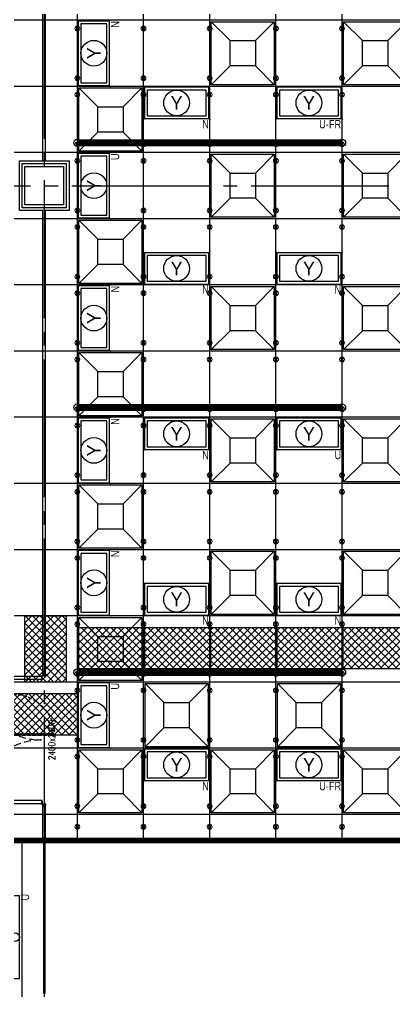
# Model space of a CAD drawing. Extents: x -17313 to 41501, y -1010 to 11880.
# Drawn here: x 7635 to 8315, y 39 to 1801 of the extents above; entities that cross this region are included whole.
import ezdxf
from ezdxf.enums import TextEntityAlignment as Align

# ---------------------------------------------------------------- set-up
doc = ezdxf.new("R2010")
doc.units = 0
doc.header["$LTSCALE"] = 100
for name, pattern in [('188K-SM-03-F10-ARCH-PA-Y2257103$0$DASHED', [19.05, 12.7, -6.35]), ('188K-SM-07-F15-ARCH-CATW-Y2257103$0$DASHED', [19.05, 12.7, -6.35]), ('X-S-FAB-L10$0$COL-CEN-LIN', [3.25, 2.5, -0.25, 0.25, -0.25])]:
    doc.linetypes.add(name, pattern=pattern)
for name, color, linetype in [('0-xref', 8, 'Continuous'), ('188K-SM-03-F10-ARCH-CEIL-Y2257103$0$K-CEIL-4.2', 8, 'Continuous'), ('188K-SM-03-F10-ARCH-CEIL-Y2257103$0$K-CEIL-4.2-AREA', 8, 'Continuous'), ('188K-SM-03-F10-ARCH-PA-Y2257103$0$K-Divider-7.5', 53, 'Continuous'), ('188K-SM-03-F10-ARCH-PA-Y2257103$0$K-Door', 53, 'Continuous'), ('188K-SM-03-F10-ARCH-PA-Y2257103$0$K-P1S-2.5-單抗', 161, 'Continuous'), ('188K-SM-03-F10-ARCH-PA-Y2257103$0$K-P1S-4.2-單抗', 53, 'Continuous'), ('188K-SM-03-F10-ARCH-PA-Y2257103$0$K-P2D-4.2-雙抗', 53, 'Continuous'), ('188K-SM-06-F10-ELEC-LIGHT-Y2257103$0$E-LIGHT(W)-U XLPE', 253, 'Continuous'), ('188K-SM-06-F10-ELEC-LIGHT-Y2257103$0$E-LIGHT(Y)-N', 253, 'Continuous'), ('188K-SM-06-F10-ELEC-LIGHT-Y2257103$0$E-LIGHT(Y)-U FR', 253, 'Continuous'), ('188K-SM-06-F10-ELEC-LIGHT-Y2257103$0$E-LIGHT(Y)-U XLPE', 253, 'Continuous'), ('188K-SM-06-F10-HVAC-FFU-Y2257103$0$AC-FFU-ULPA+化學濾網-', 254, 'Continuous'), ('188K-SM-07-F15-ARCH-CATW-Y2257103$0$K-DOOR-天板上方', 150, '188K-SM-07-F15-ARCH-CATW-Y2257103$0$DASHED'), ('188K-SM-07-F15-ARCH-CATW-Y2257103$0$K-安全母索', 6, 'Continuous'), ('188K-SM-07-F15-ARCH-CATW-Y2257103$0$K-扶手', 160, 'Continuous'), ('188K-SM-07-F15-ARCH-CATW-Y2257103$0$K-貓道板-主走道', 171, 'Continuous'), ('X-S-FAB-L10$0$0-DIM-TXT', 8, 'Continuous'), ('X-S-FAB-L10$0$BLOCK', 8, 'Continuous'), ('X-S-FAB-L10$0$CCL', 8, 'X-S-FAB-L10$0$COL-CEN-LIN'), ('X-S-FAB-L10$0$COL-S', 8, 'Continuous')]:
    doc.layers.add(name, color=color, linetype=linetype)
doc.layers.add('188K-SM-03-F10-ARCH-CEIL-Y2257103$0$K-吊點-標準', color=8, linetype='Continuous', lineweight=9)
doc.layers.add('188K-SM-06-F10-ELEC-LIGHT-Y2257103$0$Defpoints-CAS', color=253, linetype='Continuous', plot=False)
doc.styles.add('188K-SM-03-F10-ARCH-PA-Y2257103$0$14P7-XFDP10$0$AA-TXT', font='simplex.shx', dxfattribs={"width": 0.8, "bigfont": 'chineset.shx'})
doc.styles.add('188K-SM-06-F10-ELEC-LIGHT-Y2257103$0$Standard', font='arial.ttf')
doc.styles.add('188K-SM-06-F10-ELEC-LIGHT-Y2257103$0$xCI-5-F20-03-燈具$0$Standard', font='')
doc.styles.add('X-S-FAB-L10$0$CHINA', font='simplex.shx', dxfattribs={"width": 0.75, "bigfont": 'chineset.shx'})
doc.styles.add('X-S-FAB-L10$0$Standard', font='', dxfattribs={"width": 0.8})
doc.styles.add('X-S-FAB-L10$0$TG_NOTE_TEXT', font='simplex.shx', dxfattribs={"width": 0.75, "bigfont": 'chineset.shx'})
doc.styles.get('188K-SM-06-F10-ELEC-LIGHT-Y2257103$0$xCI-5-F20-03-燈具$0$Standard').set_extended_font_data('PMingLiU')
doc.styles.get('X-S-FAB-L10$0$Standard').set_extended_font_data('Microsoft JhengHei')
doc.linetypes.add('188K-SM-07-F15-ARCH-CATW-Y2257103$0$FENCELINE1', pattern='A,6.35,-2.54,[133,ltypeshp.shx,S=2.54,R=0,X=-2.54,Y=0],-2.54,25.4', length=36.83)

# ---------------------------------------------------------------- blocks, each defined once
blk = doc.blocks.new('X-S-FAB-L10$0$FAB2-L05')
at = {"layer": 'X-S-FAB-L10$0$CCL'}
for p, q in [((-18480, 11005), (-18480, 0)), ((-26880, 2220), (1210, 2220))]:
    blk.add_line(p, q, dxfattribs=at)
at = {"layer": 'X-S-FAB-L10$0$COL-S'}
blk.add_lwpolyline([(-18515, 2255), (-18445, 2255), (-18445, 2185), (-18515, 2185)], close=True, dxfattribs=at)
blk = doc.blocks.new('X-S-FAB-L10')
at = {"layer": 'X-S-FAB-L10$0$COL-S'}
for p, q in [((7645, 1535), (7715, 1535)), ((7645, 1465), (7645, 1535)), ((7715, 1535), (7715, 1465)), ((7715, 1465), (7645, 1465))]:
    blk.add_line(p, q, dxfattribs=at)
at = {"layer": 'X-S-FAB-L10$0$BLOCK'}
blk.add_blockref('X-S-FAB-L10$0$FAB2-L05', (26160, -720), dxfattribs=at)
at = {"style": 'X-S-FAB-L10$0$TG_NOTE_TEXT', "width": 0.5, "flags": 1}
for p in [(7463.3, 9020), (18268.3, 8649), (11197.8, 4800.2), (16485.8, 4800.2), (25420.3, 2635), (13360, 320, 0), (7463.3, -33.3)]:
    blk.add_attdef('WH', text='', height=20, dxfattribs=at).set_placement(p, align=Align.BOTTOM_LEFT)
at = {"width": 0.5}
for style, p in [('X-S-FAB-L10$0$TG_NOTE_TEXT', (7585, 9020)), ('X-S-FAB-L10$0$TG_NOTE_TEXT', (18390, 8649)), ('X-S-FAB-L10$0$TG_NOTE_TEXT', (11117.5, 4813.5)), ('X-S-FAB-L10$0$TG_NOTE_TEXT', (16607.5, 4813.5)), ('X-S-FAB-L10$0$TG_NOTE_TEXT', (25350, 2635)), ('X-S-FAB-L10$0$Standard', (13129.4, 325, 0)), ('X-S-FAB-L10$0$TG_NOTE_TEXT', (7585, -20))]:
    blk.add_attdef('DESC', text='', height=10, dxfattribs=dict(at, style=style)).set_placement(p, align=Align.BOTTOM_LEFT)
for tag, style, p in [('TYPE', 'X-S-FAB-L10$0$TG_NOTE_TEXT', (7619.3, 9020)), ('NO', 'X-S-FAB-L10$0$TG_NOTE_TEXT', (7650.1, 9020)), ('TYPE', 'X-S-FAB-L10$0$TG_NOTE_TEXT', (18424.2, 8649)), ('NO', 'X-S-FAB-L10$0$TG_NOTE_TEXT', (18455, 8649)), ('NO', 'X-S-FAB-L10$0$TG_NOTE_TEXT', (11088.6, 4813.5)), ('TYPE', 'X-S-FAB-L10$0$TG_NOTE_TEXT', (11151.8, 4813.5)), ('TYPE', 'X-S-FAB-L10$0$TG_NOTE_TEXT', (16641.8, 4813.5)), ('NO', 'X-S-FAB-L10$0$TG_NOTE_TEXT', (16672.6, 4813.5)), ('NO', 'X-S-FAB-L10$0$TG_NOTE_TEXT', (25313, 2635)), ('TYPE', 'X-S-FAB-L10$0$TG_NOTE_TEXT', (25350, 2635)), ('NO', 'X-S-FAB-L10$0$Standard', (13100, 320, 0)), ('TYPE', 'X-S-FAB-L10$0$Standard', (13129.4, 320, 0)), ('TYPE', 'X-S-FAB-L10$0$TG_NOTE_TEXT', (7619.3, -20)), ('NO', 'X-S-FAB-L10$0$TG_NOTE_TEXT', (7650.1, -20))]:
    blk.add_attdef(tag, text='', height=10, dxfattribs=dict(at, style=style)).set_placement(p, align=Align.BOTTOM_RIGHT)
at = {"style": 'X-S-FAB-L10$0$TG_NOTE_TEXT', "width": 0.5, "flags": 1}
for rotation, p in [(180, (43, 7480)), (180, (943, 7480)), (90, (24310, 3717.8)), (270, (17080, 1711.7))]:
    blk.add_attdef('WH', text='', height=20, rotation=rotation, dxfattribs=at).set_placement(p, align=Align.BOTTOM_LEFT)
at = {"width": 0.5}
for rotation, style, p in [(180, 'X-S-FAB-L10$0$Standard', (317.6, 7480)), (180, 'X-S-FAB-L10$0$Standard', (1217.6, 7480)), (90, 'X-S-FAB-L10$0$TG_NOTE_TEXT', (24310, 3647.5)), (270, 'X-S-FAB-L10$0$TG_NOTE_TEXT', (17080, 1605))]:
    blk.add_attdef('DESC', text='', height=10, rotation=rotation, dxfattribs=dict(at, style=style)).set_placement(p, align=Align.BOTTOM_LEFT)
for tag, rotation, style, p in [('TYPE', 180, 'X-S-FAB-L10$0$Standard', (317.6, 7480)), ('NO', 180, 'X-S-FAB-L10$0$Standard', (347, 7480)), ('TYPE', 180, 'X-S-FAB-L10$0$Standard', (1217.6, 7480)), ('NO', 180, 'X-S-FAB-L10$0$Standard', (1247, 7480)), ('TYPE', 90, 'X-S-FAB-L10$0$TG_NOTE_TEXT', (24310, 3647.5)), ('NO', 90, 'X-S-FAB-L10$0$TG_NOTE_TEXT', (24310, 3610.5)), ('TYPE', 270, 'X-S-FAB-L10$0$TG_NOTE_TEXT', (17080, 1605)), ('NO', 270, 'X-S-FAB-L10$0$TG_NOTE_TEXT', (17080, 1573))]:
    blk.add_attdef(tag, text='', height=10, rotation=rotation, dxfattribs=dict(at, style=style)).set_placement(p, align=Align.BOTTOM_RIGHT)
at = {"layer": 'X-S-FAB-L10$0$0-DIM-TXT', "style": 'X-S-FAB-L10$0$CHINA', "width": 0.75}
for p in [(667.4, 7855.1, -2689.4), (22627.4, 6728.8), (25644.7, 6728.8), (24778.8, 5569.1), (1118.3, 4980), (417.8, 4594.6), (23874.8, 4355), (22927.4, 4330.1), (23749.9, 3901.4), (417.8, 3765.2), (1118.3, 3730), (417.8, 3115.8), (536.9, 2227.8), (16909, 1782.7), (888.4, 880.5), (16977.4, 750), (18878.8, 750), (25641.2, 553.2), (21364, 526.9)]:
    blk.add_attdef('HIG', text='', height=80, dxfattribs=at).set_placement(p, align=Align.MIDDLE_LEFT)
blk = doc.blocks.new('188K-SM-03-F10-ARCH-CEIL-Y2257103$0$A$C2CA95053')
h = blk.add_hatch(color=256)
edge = h.paths.add_edge_path()
edge.add_arc((0, 0), 0.5, 0, 360)
for p, q in [((3.2, 3.2), (-3.2, -3.2)), ((3.2, -3.2), (-3.2, 3.2))]:
    blk.add_line(p, q)
blk.add_lwpolyline([(-1.6, 2.5), (-1.6, -2.5), (1.6, -2.5), (1.6, 2.5)], close=True)
for radius in [4.5, 0.5]:
    blk.add_circle((0, 0), radius)
blk = doc.blocks.new('188K-SM-03-F10-ARCH-CEIL-Y2257103$0$天花板吊點-附調整片 - 3_8_螺桿吊架 100 mm 高調整片-V1-1FL')
blk.add_blockref('188K-SM-03-F10-ARCH-CEIL-Y2257103$0$A$C2CA95053', (0, 0))
blk = doc.blocks.new('188K-SM-03-F10-ARCH-CEIL-Y2257103')
at = {"layer": '188K-SM-03-F10-ARCH-CEIL-Y2257103$0$K-CEIL-4.2'}
for p, q in [((7740, 312.7), (7740, 8632.2)), ((7860, 312.7), (7860, 8632.2)), ((7980, 312.7), (7980, 8632.2)), ((8100, 312.7), (8100, 8632.2)), ((8220, 312.7), (8220, 8632.2)), ((16747.2, 1800), (1847.7, 1800)), ((16747.2, 1680), (1847.7, 1680)), ((16747.2, 1560), (1847.7, 1560)), ((16747.2, 1440), (1847.7, 1440)), ((16747.2, 1320), (1847.7, 1320)), ((16747.2, 1200), (1847.7, 1200)), ((16747.2, 1080), (1847.7, 1080)), ((16747.2, 960), (1847.7, 960)), ((16747.2, 840), (1847.7, 840)), ((16747.2, 720), (1847.7, 720)), ((16747.2, 600), (1847.7, 600)), ((16747.2, 480), (1847.7, 480)), ((16747.2, 360), (1847.7, 360))]:
    blk.add_line(p, q, dxfattribs=at)
at = {"layer": '188K-SM-03-F10-ARCH-CEIL-Y2257103$0$K-CEIL-4.2-AREA', "elevation": 0}
blk.add_lwpolyline([(24297.2, 2067.7), (16747.2, 2067.7), (16747.2, 312.7), (14882.2, 312.7), (14882.2, 42.7), (14157.7, 42.7), (14157.7, 312.7), (1847.7, 312.7), (1847.7, 8305.8), (1767.7, 8305.8), (1767.7, 8632.2), (17592.2, 8632.2), (17592.2, 8626.2), (18934.7, 8626.2), (18934.7, 8592.2), (19317.2, 8592.2), (19317.2, 7537.7), (19282.2, 7537.7), (19282.2, 7462.2), (19317.2, 7462.2), (19317.2, 7317.2), (21180, 7317.2)], dxfattribs=at)
at = {"layer": '188K-SM-03-F10-ARCH-CEIL-Y2257103$0$K-CEIL-4.2-AREA'}
blk.add_lwpolyline([(7645, 1535), (7715, 1535), (7715, 1465), (7645, 1465)], close=True, dxfattribs=at)
at = {"layer": '188K-SM-03-F10-ARCH-CEIL-Y2257103$0$K-吊點-標準', "color": 170, "lineweight": 18, "rotation": 179.9999999999997}
for p in [(7740, 1785), (7860, 1785), (7980, 1785), (8100, 1785), (8220, 1785), (7740, 1695), (7860, 1695), (7980, 1695), (8100, 1695), (8220, 1695), (7740, 1665), (7860, 1665), (7980, 1665), (8100, 1665), (8220, 1665), (7740, 1575), (7860, 1575), (7980, 1575), (8100, 1575), (8220, 1575), (7740, 1545), (7860, 1545), (7980, 1545), (8100, 1545), (8220, 1545), (7740, 1455), (7860, 1455), (7980, 1455), (8100, 1455), (8220, 1455), (7740, 1425), (7860, 1425), (7980, 1425), (8100, 1425), (8220, 1425), (7740, 1335), (7860, 1335), (7980, 1335), (8100, 1335), (8220, 1335), (7740, 1305), (7860, 1305), (7980, 1305), (8100, 1305), (8220, 1305), (7740, 1215), (7860, 1215), (7980, 1215), (8100, 1215), (8220, 1215), (7740, 1185), (7860, 1185), (7980, 1185), (8100, 1185), (8220, 1185), (7740, 1095), (7860, 1095), (7980, 1095), (8100, 1095), (8220, 1095), (7740, 1065), (7860, 1065), (7980, 1065), (8100, 1065), (8220, 1065), (7740, 975), (7860, 975), (7980, 975), (8100, 975), (8220, 975), (7740, 945), (7860, 945), (7980, 945), (8100, 945), (8220, 945), (7740, 855), (7860, 855), (7980, 855), (8100, 855), (8220, 855), (7740, 825), (7860, 825), (7980, 825), (8100, 825), (8220, 825), (7740, 735), (7860, 735), (7980, 735), (8100, 735), (8220, 735), (7740, 705), (7860, 705), (7980, 705), (8100, 705), (8220, 705), (7740, 615), (7860, 615), (7980, 615), (8100, 615), (8220, 615), (7740, 585), (7860, 585), (7980, 585), (8100, 585), (8220, 585), (7740, 495), (7860, 495), (7980, 495), (8100, 495), (8220, 495), (7740, 465), (7860, 465), (7980, 465), (8100, 465), (8220, 465), (7740, 375), (7860, 375), (7980, 375), (8100, 375), (8220, 375), (7740, 337.7, 0), (7860, 337.7, 0), (7980, 337.7, 0), (8100, 337.7, 0), (8220, 337.7, 0)]:
    blk.add_blockref('188K-SM-03-F10-ARCH-CEIL-Y2257103$0$天花板吊點-附調整片 - 3_8_螺桿吊架 100 mm 高調整片-V1-1FL', p, dxfattribs=at)
blk = doc.blocks.new('188K-SM-06-F10-HVAC-FFU-Y2257103$0$H-FFU-ULPA+化濾')
for p, q in [((-82.9, 82.9), (-117.2, 117.3)), ((-37.1, 82.9), (-2.7, 117.3)), ((-117.2, 2.8), (-82.9, 37.1)), ((-2.7, 2.8), (-37.1, 37.1))]:
    blk.add_line(p, q)
for points in [[(-2.7, 2.8), (-2.7, 117.3), (-117.2, 117.3), (-117.2, 2.8)], [(-37.1, 37.1), (-37.1, 82.9), (-82.9, 82.9), (-82.9, 37.1)]]:
    blk.add_lwpolyline(points, close=True)
blk = doc.blocks.new('188K-SM-06-F10-HVAC-FFU-Y2257103')
at = {"layer": '188K-SM-06-F10-HVAC-FFU-Y2257103$0$AC-FFU-ULPA+化學濾網-', "xscale": -1}
for p in [(7980, 1680), (8220, 1680), (7740, 1560), (7980, 1440), (8220, 1440), (7740, 1320), (7980, 1200), (8220, 1200), (7740, 1080), (7980, 960), (8220, 960), (7740, 840), (7980, 720), (8220, 720), (7740, 600), (7860, 480), (8100, 480), (7740, 360), (7980, 360), (8220, 360)]:
    blk.add_blockref('188K-SM-06-F10-HVAC-FFU-Y2257103$0$H-FFU-ULPA+化濾', p, dxfattribs=at)
blk = doc.blocks.new('188K-SM-06-F10-ELEC-LIGHT-Y2257103$0$背掀式無塵室燈具(黃光)-CAS')
at = {"color": 0}
for p, q in [((53.4, 23.4), (-53.4, 23.4)), ((-53.4, 23.4), (-53.4, -23.4)), ((53.4, -23.4), (53.4, 23.4)), ((-53.4, -23.4), (53.4, -23.4))]:
    blk.add_line(p, q, dxfattribs=at)
blk.add_lwpolyline([(-58.5, -28.5), (58.5, -28.5), (58.5, 28.5), (-58.5, 28.5)], close=True, dxfattribs=at)
blk.add_circle((0, 0), 23.4, dxfattribs=at)
at = {"layer": '188K-SM-06-F10-ELEC-LIGHT-Y2257103$0$Defpoints-CAS'}
for p in [(-60, 30), (-60, 30), (60, 30), (-60, -30), (60, -30)]:
    blk.add_point(p, dxfattribs=at)
at = {"color": 0, "style": '188K-SM-06-F10-ELEC-LIGHT-Y2257103$0$xCI-5-F20-03-燈具$0$Standard'}
blk.add_text('Y', height=25, dxfattribs=at).set_placement((0, 0), align=Align.MIDDLE)
at = {"style": '188K-SM-06-F10-ELEC-LIGHT-Y2257103$0$Standard', "width": 0.8}
blk.add_text('N', height=15, rotation=360, dxfattribs=at).set_placement((58.5, -38.5), align=Align.MIDDLE_RIGHT)
blk = doc.blocks.new('*U271')
for p, q in [((58.5, 28.5), (-58.5, 28.5)), ((-58.5, 28.5), (-58.5, -28.5)), ((53.4, 23.4), (-53.4, 23.4)), ((-53.4, 23.4), (-53.4, -23.4)), ((53.4, -23.4), (53.4, 23.4)), ((58.5, -28.5), (58.5, 28.5)), ((-58.5, -28.5), (58.5, -28.5)), ((-53.4, -23.4), (53.4, -23.4))]:
    blk.add_line(p, q)
blk.add_circle((0, 0), 23.4)
at = {"layer": '188K-SM-06-F10-ELEC-LIGHT-Y2257103$0$Defpoints-CAS'}
for p in [(-60, 30), (-60, 30), (60, 30), (-60, -30), (60, -30)]:
    blk.add_point(p, dxfattribs=at)
at = {"style": '188K-SM-06-F10-ELEC-LIGHT-Y2257103$0$xCI-5-F20-03-燈具$0$Standard'}
blk.add_text('Y', height=25, dxfattribs=at).set_placement((0, 0), align=Align.MIDDLE)
at = {"style": '188K-SM-06-F10-ELEC-LIGHT-Y2257103$0$Standard', "width": 0.8}
blk.add_text('U', height=15, rotation=360, dxfattribs=at).set_placement((58.5, -38.5), align=Align.MIDDLE_RIGHT)
blk = doc.blocks.new('*U272')
at = {"color": 0}
for p, q in [((53.4, 23.4), (-53.4, 23.4)), ((-53.4, 23.4), (-53.4, -23.4)), ((53.4, -23.4), (53.4, 23.4)), ((-53.4, -23.4), (53.4, -23.4))]:
    blk.add_line(p, q, dxfattribs=at)
blk.add_lwpolyline([(-58.5, -28.5), (58.5, -28.5), (58.5, 28.5), (-58.5, 28.5)], close=True, dxfattribs=at)
blk.add_circle((0, 0), 23.4, dxfattribs=at)
at = {"layer": '188K-SM-06-F10-ELEC-LIGHT-Y2257103$0$Defpoints-CAS'}
for p in [(-60, 30), (-60, 30), (60, 30), (-60, -30), (60, -30)]:
    blk.add_point(p, dxfattribs=at)
at = {"color": 0, "style": '188K-SM-06-F10-ELEC-LIGHT-Y2257103$0$xCI-5-F20-03-燈具$0$Standard'}
blk.add_text('Y', height=25, dxfattribs=at).set_placement((0, 0), align=Align.MIDDLE)
at = {"style": '188K-SM-06-F10-ELEC-LIGHT-Y2257103$0$Standard', "width": 0.8}
blk.add_text('N', height=15, rotation=360, dxfattribs=at).set_placement((58.5, -38.5), align=Align.MIDDLE_RIGHT)
blk = doc.blocks.new('*U437')
at = {"layer": '188K-SM-06-F10-ELEC-LIGHT-Y2257103$0$E-LIGHT(Y)-N', "rotation": 90}
for p in [(-8.1, 360), (-8.1, -120)]:
    blk.add_blockref('188K-SM-06-F10-ELEC-LIGHT-Y2257103$0$背掀式無塵室燈具(黃光)-CAS', p, dxfattribs=at)
at = {"layer": '188K-SM-06-F10-ELEC-LIGHT-Y2257103$0$E-LIGHT(Y)-U FR', "rotation": 90}
blk.add_blockref('*U272', (-8.1, -360), dxfattribs=at)
at = {"layer": '188K-SM-06-F10-ELEC-LIGHT-Y2257103$0$E-LIGHT(Y)-U XLPE', "rotation": 90}
blk.add_blockref('*U271', (-8.1, 120), dxfattribs=at)
blk = doc.blocks.new('*U436')
at = {"color": 0, "linetype": 'ByBlock', "lineweight": -2, "transparency": 16777216}
blk.add_blockref('*U437', (0, -6720), dxfattribs=at)
blk = doc.blocks.new('*U275')
at = {"color": 0}
for p, q in [((53.4, 23.4), (-53.4, 23.4)), ((-53.4, 23.4), (-53.4, -23.4)), ((53.4, -23.4), (53.4, 23.4)), ((-53.4, -23.4), (53.4, -23.4))]:
    blk.add_line(p, q, dxfattribs=at)
blk.add_lwpolyline([(-58.5, -28.5), (58.5, -28.5), (58.5, 28.5), (-58.5, 28.5)], close=True, dxfattribs=at)
blk.add_circle((0, 0), 23.4, dxfattribs=at)
at = {"layer": '188K-SM-06-F10-ELEC-LIGHT-Y2257103$0$Defpoints-CAS'}
for p in [(-60, 30), (-60, 30), (60, 30), (-60, -30), (60, -30)]:
    blk.add_point(p, dxfattribs=at)
at = {"color": 0, "style": '188K-SM-06-F10-ELEC-LIGHT-Y2257103$0$xCI-5-F20-03-燈具$0$Standard'}
blk.add_text('Y', height=25, dxfattribs=at).set_placement((0, 0), align=Align.MIDDLE)
at = {"style": '188K-SM-06-F10-ELEC-LIGHT-Y2257103$0$Standard', "width": 0.8}
blk.add_text('N', height=15, rotation=360, dxfattribs=at).set_placement((58.5, -38.5), align=Align.MIDDLE_RIGHT)
blk = doc.blocks.new('*U276')
for p, q in [((58.5, 28.5), (-58.5, 28.5)), ((-58.5, 28.5), (-58.5, -28.5)), ((53.4, 23.4), (-53.4, 23.4)), ((-53.4, 23.4), (-53.4, -23.4)), ((53.4, -23.4), (53.4, 23.4)), ((58.5, -28.5), (58.5, 28.5)), ((-58.5, -28.5), (58.5, -28.5)), ((-53.4, -23.4), (53.4, -23.4))]:
    blk.add_line(p, q)
blk.add_circle((0, 0), 23.4)
at = {"layer": '188K-SM-06-F10-ELEC-LIGHT-Y2257103$0$Defpoints-CAS'}
for p in [(-60, 30), (-60, 30), (60, 30), (-60, -30), (60, -30)]:
    blk.add_point(p, dxfattribs=at)
at = {"style": '188K-SM-06-F10-ELEC-LIGHT-Y2257103$0$xCI-5-F20-03-燈具$0$Standard'}
blk.add_text('Y', height=25, dxfattribs=at).set_placement((0, 0), align=Align.MIDDLE)
at = {"style": '188K-SM-06-F10-ELEC-LIGHT-Y2257103$0$Standard', "width": 0.8}
blk.add_text('U', height=15, rotation=360, dxfattribs=at).set_placement((58.5, -38.5), align=Align.MIDDLE_RIGHT)
blk = doc.blocks.new('*U262')
at = {"ltscale": 600}
blk.add_lwpolyline([(-75, -8.1), (75, -8.1), (75, 8.1), (-75, 8.1)], close=True, dxfattribs=at)
blk.add_circle((0, 0), 8.1, dxfattribs=at)
at = {"style": '188K-SM-06-F10-ELEC-LIGHT-Y2257103$0$Standard', "width": 0.8}
blk.add_text('U', height=15, rotation=360, dxfattribs=at).set_placement((78.5, -18.1), align=Align.MIDDLE_RIGHT)
blk = doc.blocks.new('*U247')
for p, q in [((58.5, 28.5), (-58.5, 28.5)), ((-58.5, 28.5), (-58.5, -28.5)), ((53.4, 23.4), (-53.4, 23.4)), ((-53.4, 23.4), (-53.4, -23.4)), ((53.4, -23.4), (53.4, 23.4)), ((58.5, -28.5), (58.5, 28.5)), ((-58.5, -28.5), (58.5, -28.5)), ((-53.4, -23.4), (53.4, -23.4))]:
    blk.add_line(p, q)
blk.add_circle((0, 0), 23.4)
at = {"layer": '188K-SM-06-F10-ELEC-LIGHT-Y2257103$0$Defpoints-CAS'}
for p in [(-60, 30), (-60, 30), (60, 30), (-60, -30), (60, -30)]:
    blk.add_point(p, dxfattribs=at)
at = {"style": '188K-SM-06-F10-ELEC-LIGHT-Y2257103$0$xCI-5-F20-03-燈具$0$Standard'}
blk.add_text('Y', height=25, dxfattribs=at).set_placement((0, 0), align=Align.MIDDLE)
at = {"style": '188K-SM-06-F10-ELEC-LIGHT-Y2257103$0$Standard', "width": 0.8}
blk.add_text('U-FR', height=15, rotation=360, dxfattribs=at).set_placement((58.5, -38.5), align=Align.MIDDLE_RIGHT)
blk = doc.blocks.new('*U246')
for p, q in [((58.5, 28.5), (-58.5, 28.5)), ((-58.5, 28.5), (-58.5, -28.5)), ((53.4, 23.4), (-53.4, 23.4)), ((-53.4, 23.4), (-53.4, -23.4)), ((53.4, -23.4), (53.4, 23.4)), ((58.5, -28.5), (58.5, 28.5)), ((-58.5, -28.5), (58.5, -28.5)), ((-53.4, -23.4), (53.4, -23.4))]:
    blk.add_line(p, q)
blk.add_circle((0, 0), 23.4)
at = {"layer": '188K-SM-06-F10-ELEC-LIGHT-Y2257103$0$Defpoints-CAS'}
for p in [(-60, 30), (-60, 30), (60, 30), (-60, -30), (60, -30)]:
    blk.add_point(p, dxfattribs=at)
at = {"style": '188K-SM-06-F10-ELEC-LIGHT-Y2257103$0$xCI-5-F20-03-燈具$0$Standard'}
blk.add_text('Y', height=25, dxfattribs=at).set_placement((0, 0), align=Align.MIDDLE)
at = {"style": '188K-SM-06-F10-ELEC-LIGHT-Y2257103$0$Standard', "width": 0.8}
blk.add_text('U', height=15, rotation=360, dxfattribs=at).set_placement((58.5, -38.5), align=Align.MIDDLE_RIGHT)
blk = doc.blocks.new('188K-SM-06-F10-ELEC-LIGHT-Y2257103')
blk.add_blockref('*U436', (7778.1, 8100))
at = {"layer": '188K-SM-06-F10-ELEC-LIGHT-Y2257103$0$E-LIGHT(W)-U XLPE', "rotation": 90}
blk.add_blockref('*U262', (7626.9, 137.5, 0), dxfattribs=at)
at = {"layer": '188K-SM-06-F10-ELEC-LIGHT-Y2257103$0$E-LIGHT(Y)-N'}
for p in [(7920, 1650), (7920, 1350), (8160, 1350), (7920, 1050), (7920, 750), (8160, 750), (7920, 450)]:
    blk.add_blockref('188K-SM-06-F10-ELEC-LIGHT-Y2257103$0$背掀式無塵室燈具(黃光)-CAS', p, dxfattribs=at)
at = {"layer": '188K-SM-06-F10-ELEC-LIGHT-Y2257103$0$E-LIGHT(Y)-N', "rotation": 90}
blk.add_blockref('*U275', (7770, 780), dxfattribs=at)
at = {"layer": '188K-SM-06-F10-ELEC-LIGHT-Y2257103$0$E-LIGHT(Y)-U FR'}
for p in [(8160, 1650), (8160, 450)]:
    blk.add_blockref('*U247', p, dxfattribs=at)
at = {"layer": '188K-SM-06-F10-ELEC-LIGHT-Y2257103$0$E-LIGHT(Y)-U XLPE'}
blk.add_blockref('*U246', (8160, 1050), dxfattribs=at)
at = {"layer": '188K-SM-06-F10-ELEC-LIGHT-Y2257103$0$E-LIGHT(Y)-U XLPE', "rotation": 90}
blk.add_blockref('*U276', (7770, 540), dxfattribs=at)
blk = doc.blocks.new('188K-SM-03-F10-ARCH-PA-Y2257103$0$雙開門-2400×2400')
for p, q in [((225.2, 117.7), (223.8, 117.6)), ((229.2, 117.7), (225.2, 117.7)), ((225.2, 115.5), (229.2, 115.5)), ((229.2, 119), (229.2, 114.1)), ((230, 119), (229.2, 119)), ((229.2, 114.1), (230, 114.1)), ((230, 114.1), (230, 119)), ((0, 2.5), (0, -2.5)), ((0, -1.9), (0, 1.9)), ((0.6, 2.5), (3, 2.5)), ((3, 2.5), (3, 0.2)), ((3, 0.2), (3, 0.2)), ((239.4, 2.5), (237, 2.5)), ((237, 2.5), (237, -0.2)), ((237, -0.2), (237, 0)), ((240, 2.5), (240, -2.5)), ((240, -1.9), (240, 1.9)), ((3, -2.5), (0.6, -2.5)), ((4.7, -1.9), (3, -2.5)), ((3.7, -0.6), (3.9, -0.6)), ((3.9, -0.6), (4, -0.6)), ((4.1, -0.7), (4, -0.7)), ((4, -0.7), (4, -1.5)), ((4, -1.5), (4.6, -1.5)), ((4.5, -0.2), (4.1, -0.2)), ((4.1, -0.7), (4.1, -0.7)), ((4.6, -0.7), (4.5, -0.7)), ((4.5, -0.7), (4.5, -0.7)), ((4.6, -0.6), (4.7, -0.6)), ((4.6, -1.5), (4.6, -0.7)), ((4.7, -0.6), (4.8, -0.6)), ((5, -0.8), (5, -1.5)), ((235, -0.8), (235, -1.5)), ((235.3, -0.6), (235.2, -0.6)), ((235.4, -0.6), (235.3, -0.6)), ((235.3, -1.9), (237, -2.5)), ((235.4, -1.5), (235.4, -0.7)), ((235.4, -0.7), (235.5, -0.7)), ((236, -1.5), (235.4, -1.5)), ((235.5, -0.2), (235.9, -0.2)), ((235.5, -0.7), (235.5, -0.7)), ((235.9, -0.7), (235.9, -0.7)), ((235.9, -0.7), (236, -0.7)), ((236.1, -0.6), (236, -0.6)), ((236, -0.7), (236, -1.5)), ((236.3, -0.6), (236.1, -0.6)), ((237, -2.5), (239.4, -2.5))]:
    blk.add_line(p, q)
for points in [[(10.9, 121.6), (10.9, 123.4), (10.9, 121.6), (4.3, 121.6), (4.3, 121.5), (4.7, 121.5), (4.7, 120.4, 0.414214), (4.8, 120.3), (5, 120.3), (5, 120.4), (4.9, 120.4), (4.9, 121.4), (5, 121.4), (5, 4.1), (4.9, 4.1), (4.9, 5.1), (5, 5.1), (5, 5.2), (4.8, 5.2, 0.414214), (4.7, 5.1), (4.7, 4, 0.414214), (4.8, 3.8), (10.2, 3.8, 0.414214), (10.3, 4), (10.3, 5.1, 0.414214), (10.2, 5.2), (10, 5.2), (10, 5.1), (10.1, 5.1), (10.1, 4.1), (10, 4.1), (10, 121.4), (10.1, 121.4), (10.1, 120.4), (10, 120.4), (10, 120.3), (10.2, 120.3, 0.414214), (10.3, 120.4), (10.3, 121.4), (11.1, 121.4, 0.414214), (11.1, 121.4), (11.1, 123.6, 0.414214), (11.1, 123.7), (10.3, 123.7), (10.3, 123.4), (10.9, 123.4)], [(235.9, 121.6), (235.9, 123.4), (235.9, 121.6), (229.3, 121.6), (229.3, 121.5), (229.7, 121.5), (229.7, 120.4, 0.414214), (229.8, 120.3), (230, 120.3), (230, 120.4), (229.9, 120.4), (229.9, 121.4), (230, 121.4), (230, 4.1), (229.9, 4.1), (229.9, 5.1), (230, 5.1), (230, 5.2), (229.8, 5.2, 0.414214), (229.7, 5.1), (229.7, 4, 0.414214), (229.8, 3.8), (235.2, 3.8, 0.414214), (235.3, 4), (235.3, 5.1, 0.414214), (235.2, 5.2), (235, 5.2), (235, 5.1), (235.1, 5.1), (235.1, 4.1), (235, 4.1), (235, 121.4), (235.1, 121.4), (235.1, 120.4), (235, 120.4), (235, 120.3), (235.2, 120.3, 0.414214), (235.3, 120.4), (235.3, 121.4), (236.1, 121.4, 0.414214), (236.1, 121.4), (236.1, 123.6, 0.414214), (236.1, 123.7), (235.3, 123.7), (235.3, 123.4), (235.9, 123.4)], [(235.8, 117.7), (239.8, 117.7), (241.2, 117.6, -0.327495), (242, 116.9, -0.089847), (242.2, 106.2, -1.144881), (240.3, 106.6, 0.137079), (240.3, 114.9, 0.349357), (239.8, 115.5), (235.8, 115.5)]]:
    blk.add_lwpolyline(points, format="xyb")
blk.add_lwpolyline([(235, 114.1), (235, 119), (235.8, 119), (235.8, 114.1)], close=True)
at = {"ltscale": 500}
for points in [[(3.3, 0.3), (3.3, 3.1), (3, 3.1), (3, 0.3)], [(8.5, 3.8), (4, 3.8), (4, 4.1), (8.5, 4.1)], [(231.5, 3.8), (236, 3.8), (236, 4.1), (231.5, 4.1)], [(236.7, -0.1), (236.7, 3.1), (237, 3.1), (237, -0.1)]]:
    blk.add_lwpolyline(points, close=True, dxfattribs=at)
at = {"linetype": '188K-SM-03-F10-ARCH-PA-Y2257103$0$DASHED', "ltscale": 0.01}
for centre, start, end in [((3.5, 5.1), 0, 85.9993), ((236.5, 5.1), 94.0007, 180)]:
    blk.add_arc(centre, 116.5, start, end, dxfattribs=at)
for centre, radius, start, end in [((0.6, 1.9), 0.598, 90, 180), ((3.9, 0.2), 0.855, 178.2453, 256.7344), ((236.3, 0), 0.659, 270, 360), ((239.4, 1.9), 0.598, 0, 90), ((0.6, -1.9), 0.598, 180, 270), ((4.3, -0.6), 0.427, 111.7868, 180), ((4, -0.7), 0.11, 360, 90), ((4.3, -0.6), 0.427, 0, 68.2132), ((4.6, -0.7), 0.11, 90, 180), ((4.5, -1.5), 0.5, 288.9704, 0), ((4.8, -0.8), 0.2, 0, 90), ((235.2, -0.8), 0.2, 90, 180), ((235.5, -1.5), 0.5, 180, 251.0296), ((235.7, -0.6), 0.427, 111.7868, 180), ((235.4, -0.7), 0.11, 360, 90), ((235.7, -0.6), 0.427, 0, 68.2132), ((236, -0.7), 0.11, 90, 180), ((239.4, -1.9), 0.598, 270, 360)]:
    blk.add_arc(centre, radius, start, end)
for centre, major_axis, start_param, end_param in [((252.5, 110.9), (-21.3, 21.3), 0.585307, 0.943734), ((223.8, 106.3), (-0.707, 0.707), 0.872811, 4.284184), ((223.9, 116.7), (0.624, 0.624), 0.866962, 2.13291), ((239.6, 110.8), (-10.9, 10.9), 0.51383, 1.058752), ((225.3, 114.9), (-0.417, 0.417), -0.669314, 0.675093)]:
    blk.add_ellipse(centre, major_axis=major_axis, ratio=1, start_param=start_param, end_param=end_param)
at = {"ltscale": 500, "extrusion": (0, 0, -1)}
blk.add_ellipse((3.5, 3.6), major_axis=(0.495, 0.495), ratio=1, start_param=3.926991, end_param=10.210176, dxfattribs=at)
at = {"ltscale": 500}
blk.add_ellipse((236.5, 3.6), major_axis=(-0.495, 0.495), ratio=1, start_param=3.926991, end_param=10.210176, dxfattribs=at)
at = {"color": 8, "style": '188K-SM-03-F10-ARCH-PA-Y2257103$0$14P7-XFDP10$0$AA-TXT', "width": 0.8}
blk.add_text('2400x2400', height=12, dxfattribs=at).set_placement((120, -13.5), align=Align.MIDDLE_CENTER)
blk = doc.blocks.new('188K-SM-03-F10-ARCH-PA-Y2257103')
at = {"layer": '188K-SM-03-F10-ARCH-PA-Y2257103$0$K-Divider-7.5', "const_width": 5}
blk.add_lwpolyline([(7680, 310), (7680, 35)], dxfattribs=at)
at = {"layer": '188K-SM-03-F10-ARCH-PA-Y2257103$0$K-P1S-2.5-單抗'}
blk.add_line((7640, -7.5, 0), (7640, 310, 0), dxfattribs=at)
at = {"layer": '188K-SM-03-F10-ARCH-PA-Y2257103$0$K-P1S-4.2-單抗'}
for p, q in [((13115, 315, 0), (7525, 315, 0)), ((13115, 310, 0), (7525, 310, 0))]:
    blk.add_line(p, q, dxfattribs=at)
for points in [[(7635, 1545), (7725, 1545), (7725, 1455), (7635, 1455)], [(7640, 1540), (7720, 1540), (7720, 1460), (7640, 1460)]]:
    blk.add_lwpolyline(points, close=True, dxfattribs=at)
at = {"layer": '188K-SM-03-F10-ARCH-PA-Y2257103$0$K-P2D-4.2-雙抗'}
for p, q in [((7677.5, 1545), (7677.5, 2955)), ((7677.5, 1545), (7677.5, 2955)), ((7677.5, 1545), (7677.5, 2955)), ((7682.5, 1545), (7682.5, 2955)), ((7682.5, 1545), (7682.5, 2955)), ((7682.5, 1545), (7682.5, 2955)), ((7677.5, 615, 0), (7677.5, 1455)), ((7677.5, 615, 0), (7677.5, 1455)), ((7677.5, 615, 0), (7677.5, 1455)), ((7682.5, 615, 0), (7682.5, 1455)), ((7682.5, 615, 0), (7682.5, 1455)), ((7682.5, 615, 0), (7682.5, 1455)), ((7677.5, 315), (7677.5, 375)), ((7677.5, 315), (7677.5, 375)), ((7677.5, 315), (7677.5, 375)), ((7682.5, 315), (7682.5, 375)), ((7682.5, 315), (7682.5, 375)), ((7682.5, 315), (7682.5, 375))]:
    blk.add_line(p, q, dxfattribs=at)
at = {"layer": '188K-SM-03-F10-ARCH-PA-Y2257103$0$K-Door', "rotation": 89.99999999999999}
blk.add_blockref('188K-SM-03-F10-ARCH-PA-Y2257103$0$雙開門-2400×2400', (7680, 375, 0), dxfattribs=at)
blk = doc.blocks.new('188K-SM-07-F15-ARCH-CATW-Y2257103$0$貓道板-749x1196.5(主走道)')
h = blk.add_hatch()
h.set_pattern_fill('ANSI37', color=256, scale=30)
h.set_pattern_definition([(45, (0.75, 3e-16), (-67.352, 67.352), []), (135, (0.75, 3e-16), (-67.352, -67.352), [])])
h.paths.add_polyline_path([(-1199, 0), (-1199, 750), (-1, 750), (-1, 0)])
blk.add_lwpolyline([(-1199, 0), (-1199, 750), (-1, 750), (-1, 0)], close=True)
blk = doc.blocks.new('188K-SM-07-F15-ARCH-CATW-Y2257103$0$XFAP10$0$GAD2205')
blk.add_lwpolyline([(0, 1), (0, 1), (-18, 1, -0.414214), (-18, 2), (-18, 3, -0.414214), (-18, 3), (-14, 3, 0.414214), (-13, 4), (-13, 4, 0.414214), (-14, 4), (-18, 4, -0.414214), (-18, 5), (-18, 12, -0.414214), (-18, 12), (-18, 12, 0.414214), (-18, 12), (-18, 14, 0.72636), (-19, 14), (-19, 13, 0.158507), (-19, 13), (-19, 0, 0.414214), (-19, 0), (19, 0, 0.414214), (19, 0), (19, 13, 0.158507), (19, 13), (19, 14, 0.72636), (18, 14), (18, 12, 0.414214), (18, 12, -0.414214), (18, 12), (18, 5, -0.414214), (18, 4), (14, 4, 0.414214), (13, 4), (13, 4, 0.414214), (14, 3), (18, 3, -0.414214), (18, 3), (18, 2, -0.414214), (18, 1), (0, 1)], format="xyb", close=True)
blk = doc.blocks.new('188K-SM-07-F15-ARCH-CATW-Y2257103$0$單鋼板門-80x150')
at = {"linetype": '188K-SM-07-F15-ARCH-CATW-Y2257103$0$DASHED', "ltscale": 0.005}
for p, q in [((-80, -1.9), (-80, 2)), ((-79.7, 2.4), (-78, 2.4)), ((-78, 2.4), (-76.9, 1.7)), ((-77.9, 1.1), (-77.9, -2.1)), ((-77.4, 1.1), (-77.9, 1.1)), ((-77.5, 1.3), (-77.5, 1.2)), ((-77, 1.3), (-77.5, 1.3)), ((-77.5, 1.2), (-77.4, 1.2)), ((-77.1, 1.2), (-77, 1.2)), ((-76.9, 1.1), (-77.1, 1.1)), ((-77, 1.2), (-77, 1.3)), ((-76.9, 1.5), (-76.9, 1.2)), ((-2, 2.4), (-3.1, 1.7)), ((-3.1, 1.5), (-3.1, 1.2)), ((-3.1, 1.1), (-2.9, 1.1)), ((-3, 1.2), (-3, 1.3)), ((-3, 1.3), (-2.5, 1.3)), ((-2.9, 1.2), (-3, 1.2)), ((-2.5, 1.2), (-2.6, 1.2)), ((-2.6, 1.1), (-2.1, 1.1)), ((-2.5, 1.3), (-2.5, 1.2)), ((-2.1, 1.1), (-2.1, -2.1)), ((-0.3, 2.4), (-2, 2.4)), ((0, -1.9), (0, 2)), ((-78, -2.2), (-79.7, -2.2)), ((-6, -10.3), (-5.9, -10.3)), ((-6, -71.3), (-6, -10.3)), ((-5.9, -10.3), (-5.9, -71.3)), ((-3.5, -71.3), (-3.5, -10.3)), ((-3.5, -10.3), (-3.5, -10.3)), ((-3.5, -10.3), (-3.5, -71.3)), ((-2, -2.2), (-0.3, -2.2)), ((-6.7, -73.3), (-6.1, -73.3)), ((-6.7, -76.8), (-6.7, -73.3)), ((-6.1, -76.8), (-6.7, -76.8)), ((-6.1, -73.3), (-6.1, -76.8)), ((-5.9, -71.3), (-6, -71.3)), ((-3.5, -71.3), (-3.5, -71.3))]:
    blk.add_line(p, q, dxfattribs=at)
for points in [[(-2.3, 0.5), (-2.3, -2.8), (-2.1, -2.8), (-2.1, 0.5)], [(-6.1, -3.1), (-6.1, -10), (-3.3, -10), (-3.3, -3.1)], [(-5.9, -3.5), (-2.8, -3.5), (-2.8, -3.3), (-5.9, -3.3)], [(-6.1, -71.5), (-6.1, -78.6), (-3.3, -78.6), (-3.3, -71.5)], [(-3.3, -73.3), (-3.3, -76.8), (-2.8, -76.8), (-2.8, -73.3)]]:
    blk.add_lwpolyline(points, close=True, dxfattribs=at)
blk.add_lwpolyline([(-3.4, -71.6), (-3.4, -70.7, 0.158507), (-3.4, -70.7), (-3.4, -70.6, 0.72636), (-3.5, -70.7), (-3.5, -70.8, 0.414214), (-3.5, -70.8, -0.414214), (-3.4, -70.8), (-3.4, -71.3, -0.414214), (-3.5, -71.3), (-3.8, -71.3, 0.414214), (-3.8, -71.3), (-3.8, -71.4, 0.414214), (-3.8, -71.4), (-3.5, -71.4, -0.414214), (-3.4, -71.4), (-3.4, -71.5, -0.414214), (-3.5, -71.5), (-4.7, -71.5), (-4.7, -71.5), (-4.7, -71.5), (-6, -71.5, -0.414214), (-6, -71.5), (-6, -71.4, -0.414214), (-6, -71.4), (-5.7, -71.4, 0.414214), (-5.7, -71.4), (-5.7, -71.3, 0.414214), (-5.7, -71.3), (-6, -71.3, -0.414214), (-6, -71.3), (-6, -70.8, -0.414214), (-6, -70.8), (-6, -70.8, 0.414214), (-6, -70.8), (-6, -70.7, 0.72636), (-6, -70.6), (-6.1, -70.7, 0.158507), (-6.1, -70.7), (-6.1, -71.6, 0.414214), (-6, -71.6), (-3.4, -71.6, 0.414214)], format="xyb", close=True, dxfattribs=at)
blk.add_arc((-2.5, -3.1), 75.4, 180.0081, 266.8107, dxfattribs=at)
for centre, major_axis, start_param, end_param in [((-79.7, 2), (-0.246, 0.246), -0.785398, 0.785398), ((-77.4, 1.2), (-0.0246, 0.0246), 2.356194, 5.497787), ((-77.1, 1.2), (-0.0246, 0.0246), -0.785398, 2.356194), ((-77.1, 1.5), (0.148, 0.148), -0.785398, 0.120903), ((-76.9, 1.2), (0.0246, 0.0246), -2.356194, -0.785398), ((-2.9, 1.5), (-0.148, 0.148), 6.162283, 7.068583), ((-3.1, 1.2), (-0.0246, 0.0246), 7.068583, 8.63938), ((-2.9, 1.2), (0.0246, 0.0246), 3.926991, 7.068583), ((-2.6, 1.2), (0.0246, 0.0246), 0.785398, 3.926991), ((-0.3, 2), (0.246, 0.246), 5.497787, 7.068583), ((-79.7, -1.9), (0.246, 0.246), 2.356194, 3.926991), ((-78, -2.1), (0.0738, 0.0738), -2.356194, -0.785398), ((-2, -2.1), (-0.0738, 0.0738), 7.068583, 8.63938), ((-0.3, -1.9), (-0.246, 0.246), 2.356194, 3.926991)]:
    blk.add_ellipse(centre, major_axis=major_axis, ratio=1, start_param=start_param, end_param=end_param, dxfattribs=at)
at = {"linetype": '188K-SM-07-F15-ARCH-CATW-Y2257103$0$DASHED', "ltscale": 0.005, "extrusion": (0, 0, -1)}
blk.add_ellipse((-2.4, -3.2), major_axis=(0.344, -0.344), ratio=1, start_param=5.497787, end_param=11.780972, dxfattribs=at)
at = {"linetype": '188K-SM-07-F15-ARCH-CATW-Y2257103$0$DASHED', "ltscale": 0.005, "xscale": 0.06956521739535357, "yscale": 0.06956521739535357, "zscale": 0.06956521739535357, "rotation": 180}
blk.add_blockref('188K-SM-07-F15-ARCH-CATW-Y2257103$0$XFAP10$0$GAD2205', (-4.7, -10), dxfattribs=at)
blk = doc.blocks.new('188K-SM-07-F15-ARCH-CATW-Y2257103$0$母索-4.8')
at = {"const_width": 13}
blk.add_lwpolyline([(0, 0), (480, 0)], dxfattribs=at)
for centre in [(0, 0), (480, 0)]:
    blk.add_circle(centre, 6.5)
blk = doc.blocks.new('188K-SM-07-F15-ARCH-CATW-Y2257103')
at = {"layer": '188K-SM-07-F15-ARCH-CATW-Y2257103$0$K-扶手', "linetype": '188K-SM-07-F15-ARCH-CATW-Y2257103$0$FENCELINE1', "ltscale": 0.03, "const_width": 10, "elevation": 0}
blk.add_lwpolyline([(5940, 312.7), (8820, 312.7)], dxfattribs=at)
at = {"layer": '188K-SM-07-F15-ARCH-CATW-Y2257103$0$K-DOOR-天板上方', "xscale": -1, "rotation": 90}
blk.add_blockref('188K-SM-07-F15-ARCH-CATW-Y2257103$0$單鋼板門-80x150', (7620.1, 500), dxfattribs=at)
at = {"layer": '188K-SM-07-F15-ARCH-CATW-Y2257103$0$K-安全母索'}
for p in [(7740, 1577.7), (7740, 1097.7), (7740, 617.7)]:
    blk.add_blockref('188K-SM-07-F15-ARCH-CATW-Y2257103$0$母索-4.8', p, dxfattribs=at)
at = {"layer": '188K-SM-07-F15-ARCH-CATW-Y2257103$0$K-貓道板-主走道', "xscale": 0.1, "yscale": 0.1, "zscale": 0.1}
for p, rotation in [((7644.5, 600, 0), 269.9999999999999), ((7741.6, 699), 180), ((7861.6, 699), 180), ((7981.6, 699), 180), ((8101.6, 699), 180), ((8221.6, 699), 180), ((7620, 579), 180)]:
    blk.add_blockref('188K-SM-07-F15-ARCH-CATW-Y2257103$0$貓道板-749x1196.5(主走道)', p, dxfattribs=dict(at, rotation=rotation))

msp = doc.modelspace()

# ---------------------------------------------------------------- block references
at = {"layer": '0-xref'}
for name in ['X-S-FAB-L10', '188K-SM-06-F10-ELEC-LIGHT-Y2257103', '188K-SM-03-F10-ARCH-PA-Y2257103', '188K-SM-03-F10-ARCH-CEIL-Y2257103', '188K-SM-07-F15-ARCH-CATW-Y2257103', '188K-SM-06-F10-HVAC-FFU-Y2257103']:
    msp.add_blockref(name, (0, 0), dxfattribs=at)

doc.saveas('drawing.dxf')
